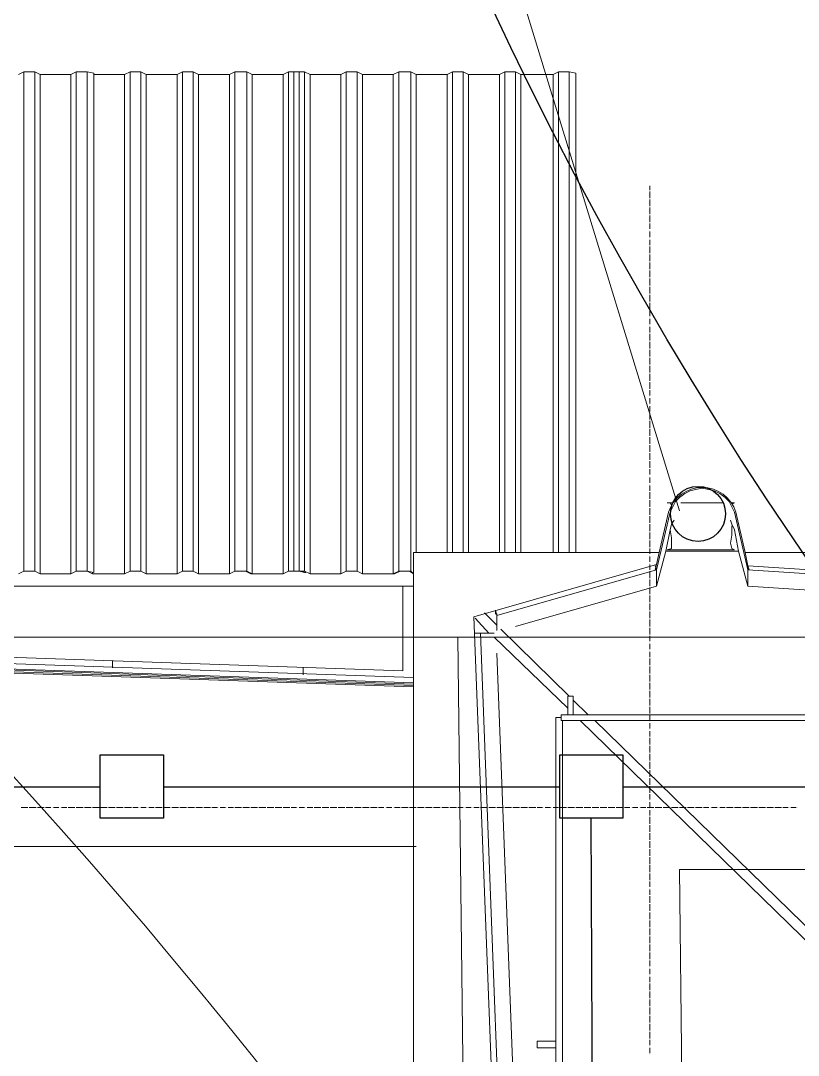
# Model space of a CAD drawing. Header units: millimetres. Extents: x -42533 to 645315, y 3457 to 82611.
# Drawn here: x 580153 to 582604, y 31539 to 34803 of the extents above; entities that cross this region are included whole.
import ezdxf

# ---------------------------------------------------------------- set-up
doc = ezdxf.new("R2010")
doc.units = ezdxf.units.MM
for name, color, linetype, true_color in [('PDF _!ЭОМ.Молниезащита', 7, 'Continuous', 0x954a95), ('PDF _Аннотация', 7, 'Continuous', 0xbababa), ('PDF _Антураж', 7, 'Continuous', 0xbababa), ('PDF _Крыша', 7, 'Continuous', 0xbababa), ('PDF _Крыша штриховка', 7, 'Continuous', 0xbababa), ('PDF _Обобщенные модели', 7, 'Continuous', 0xbababa), ('PDF _Ограждение', 7, 'Continuous', 0xbababa), ('PDF _Оси', 7, 'Continuous', 0xbababa)]:
    doc.layers.add(name, color=color, linetype=linetype, true_color=true_color)
doc.layers.add('PDF _Линии', color=7, linetype='Continuous')

msp = doc.modelspace()

# ---------------------------------------------------------------- linework, layer by layer
at = {"layer": 'PDF _!ЭОМ.Молниезащита', "color": 5, "lineweight": 30}
for points in [[(580403.6, 32385), (579404.1, 32385), (579154.2, 32385), (579154.2, 32287.6), (578955.1, 32287.6), (578955.1, 32486.7), (579154.2, 32486.7), (579154.2, 32385)], [(581852.1, 32385), (580852.6, 32385), (580602.7, 32385), (580602.7, 32287.6), (580403.6, 32287.6), (580403.6, 32486.7), (580602.7, 32486.7), (580602.7, 32385)], [(583304.8, 32385), (582301, 32385), (582051.2, 32385), (582051.2, 32287.6), (581852.1, 32287.6), (581852.1, 32486.7), (582051.2, 32486.7), (582051.2, 32385)], [(581956.3, 31130.5), (581951.6, 32287.6)]]:
    msp.add_lwpolyline(points, dxfattribs=at)
at = {"layer": 'PDF _!ЭОМ.Молниезащита', "lineweight": 13}
msp.add_circle((592805, 40061.1), 16795.3, dxfattribs=at)
at = {"layer": 'PDF _!ЭОМ.Молниезащита', "color": 116, "lineweight": 30, "true_color": 0x136734}
msp.add_circle((592805, 40061.1), 12322.7, dxfattribs=at)
at = {"layer": 'PDF _!ЭОМ.Молниезащита', "lineweight": 30}
msp.add_arc((578185.9, 37657.4), 3069.6, 220.7521, 337.2586, dxfattribs=at)
at = {"layer": 'PDF _!ЭОМ.Молниезащита', "lineweight": 13}
msp.add_arc((567008.4, 20453.1), 17757.8, 299.14304, 50.43064, dxfattribs=at)
at = {"layer": 'PDF _Аннотация', "color": 8, "lineweight": 9}
msp.add_lwpolyline([(582229.5, 33256.6), (581424.8, 35886.8), (581001.3, 35886.8)], dxfattribs=at)
at = {"layer": 'PDF _Антураж', "color": 8, "lineweight": 18}
for points in [[(582153.3, 33083), (582157.5, 33070.3), (582199.9, 33252.4), (582208.4, 33269.3), (582216.8, 33286.3), (582229.5, 33299), (582246.5, 33311.7), (582263.4, 33320.1), (582280.4, 33324.4), (582301.5, 33328.6), (582322.7, 33324.4), (582339.6, 33320.1), (582356.6, 33311.7), (582373.5, 33299), (582386.2, 33286.3), (582394.7, 33269.3), (582403.2, 33252.4), (582445.5, 33070.3), (582445.5, 33019.4), (582445.5, 33070.3), (582449.8, 33070.3), (582445.5, 33083), (582445.5, 33070.3), (589052.7, 32642.5)], [(582212.6, 33227), (582204.1, 33214.3), (582199.9, 33197.3), (582187.2, 33129.6)], [(582415.9, 33129.6), (582403.2, 33197.3), (582394.7, 33214.3), (582390.5, 33227)], [(587909.1, 32663.7), (582445.5, 33019.4), (582415.9, 33129.6), (582187.2, 33129.6), (582157.5, 33019.4), (581712.8, 32892.4)], [(581653.5, 32879.7), (581653.5, 32926.3), (582157.5, 33070.3), (582157.5, 33019.4), (582157.5, 33070.3), (582153.3, 33070.3), (582157.5, 33087.2)], [(581653.5, 32926.3), (581649.3, 32943.2), (581649.3, 32934.7), (581649.3, 32930.5), (581649.3, 32934.7), (581653.5, 32930.5), (581653.5, 32883.9)], [(581390.9, 32731.4), (575707.1, 32926.3), (575707.1, 32909.3), (575707.1, 32900.8), (575707.1, 32896.6), (581390.9, 32701.8), (575707.1, 32896.6), (575707.1, 32900.8), (581390.9, 32706)], [(581390.9, 32710.3), (575707.1, 32909.3), (581390.9, 32714.5)], [(581585.8, 32871.2), (581602.7, 32871.2)], [(581789.1, 27962.4), (581602.7, 32871.2), (581645.1, 32871.2)], [(581653.5, 32807.7), (581793.3, 29169.5)]]:
    msp.add_lwpolyline(points, dxfattribs=at)
msp.add_lwpolyline([(582166, 33125.3), (582195.6, 33252.4, -0.739299), (582407.4, 33252.4), (582437.1, 33125.3)], format="xyb", dxfattribs=at)
at = {"layer": 'PDF _Крыша', "color": 8, "lineweight": 9}
msp.add_lwpolyline([(581390.9, 33019.4), (581357, 33019.4)], dxfattribs=at)
at = {"layer": 'PDF _Крыша штриховка', "color": 8, "lineweight": 9}
for points in [[(580442.2, 32782.3), (580442.2, 32761.1)], [(581043.6, 32761.1), (581043.6, 32739.9)]]:
    msp.add_lwpolyline(points, dxfattribs=at)
at = {"layer": 'PDF _Линии', "color": 8, "lineweight": 9}
for points in [[(581492.6, 32858.5), (588938.3, 32858.5), (588938.3, 55733.6)], [(581530.7, 32858.5), (581619.6, 25417), (554538.8, 25489), (554538.8, 32858.5), (561298.4, 32858.5), (561298.4, 55496.4), (574597.4, 55496.4), (574597.4, 32858.5), (581496.8, 32858.5)], [(553827.3, 24730.9), (582318.5, 24654.6), (582229.5, 32125.8), (589577.9, 32125.8), (589577.9, 54975.5), (598506, 54975.5), (598785.5, 20686.1), (592369, 20686.1), (592432.5, 12524.6), (585626.3, 12571.2), (585592.4, 14451.7), (550752.4, 14451.7), (550752.4, 12478), (543802.2, 12478), (543764.1, 20783.5), (537415.3, 20800.5), (537356, 32655.2)], [(581399.4, 32197.8), (574597.4, 32197.8), (574597.4, 29449), (561476.3, 29449), (561476.3, 32159.7), (554538.8, 32159.7)]]:
    msp.add_lwpolyline(points, dxfattribs=at)
for points in [[(582445.5, 33083), (589023, 32659.4), (588747.7, 39931.5), (588718.1, 39940), (588718.1, 33125.3), (582437.1, 33125.3)], [(576562.6, 25755.8), (576575.3, 25713.5), (581869.5, 25489), (581581.5, 32922), (582157.5, 33087.2), (582166, 33125.3), (581390.9, 33125.3), (581390.9, 25755.8)], [(581357, 33019.4), (575685.9, 33019.4), (575698.6, 32947.4), (581357, 32752.6)]]:
    msp.add_lwpolyline(points, close=True, dxfattribs=at)
at = {"layer": 'PDF _Линии', "color": 8, "lineweight": 30}
msp.add_circle((582288.2, 33247.3), 86.8, dxfattribs=at)
at = {"layer": 'PDF _Обобщенные модели', "color": 8, "lineweight": 18}
for points in [[(580145.7, 34633.1), (580162.7, 34641.6), (580196.6, 34641.6), (580213.5, 34633.1), (580310.9, 34633.1), (580327.9, 34641.6), (580361.7, 34641.6), (580382.9, 34637.3), (580382.9, 33061.8)], [(580162.7, 34641.6), (580162.7, 33066), (580196.6, 33066), (580213.5, 33057.6), (580310.9, 33057.6), (580327.9, 33066), (580361.7, 33066), (580378.7, 33057.6), (580480.3, 33057.6), (580497.3, 33066), (580531.2, 33066), (580548.1, 33057.6), (580645.5, 33057.6), (580662.5, 33066), (580696.3, 33066), (580713.3, 33057.6), (580810.7, 33057.6), (580827.6, 33066), (580865.7, 33066), (580882.7, 33057.6), (580980.1, 33057.6), (580997, 33066), (581030.9, 33066), (581052.1, 33061.8), (581047.9, 33061.8), (581030.9, 33066), (580997, 33066), (580980.1, 33057.6), (580878.5, 33057.6), (580861.5, 33066), (580827.6, 33066), (580810.7, 33057.6), (580713.3, 33057.6), (580696.3, 33066), (580662.5, 33066), (580645.5, 33057.6), (580548.1, 33057.6), (580531.2, 33066), (580497.3, 33066), (580480.3, 33057.6), (580378.7, 33057.6), (580361.7, 33066), (580327.9, 33066), (580310.9, 33057.6), (580213.5, 33057.6), (580196.6, 33066), (580162.7, 33066), (580162.7, 34641.6), (580196.6, 34641.6), (580213.5, 34633.1), (580310.9, 34633.1), (580327.9, 34641.6), (580361.7, 34641.6), (580361.7, 33066), (580361.7, 34641.6)], [(580382.9, 34633.1), (580480.3, 34633.1), (580497.3, 34641.6), (580531.2, 34641.6), (580548.1, 34633.1), (580645.5, 34633.1), (580662.5, 34641.6), (580696.3, 34641.6), (580713.3, 34633.1), (580810.7, 34633.1), (580827.6, 34641.6), (580865.7, 34641.6), (580882.7, 34633.1), (580980.1, 34633.1), (580997, 34641.6), (581030.9, 34641.6), (581030.9, 33066)], [(580480.3, 33057.6), (580480.3, 34633.1)], [(580497.3, 33066), (580497.3, 34641.6)], [(580531.2, 33066), (580531.2, 34641.6)], [(580548.1, 33057.6), (580548.1, 34633.1)], [(580645.5, 33057.6), (580645.5, 34633.1)], [(580662.5, 33066), (580662.5, 34641.6)], [(580696.3, 33066), (580696.3, 34641.6)], [(580713.3, 33057.6), (580713.3, 34633.1)], [(580810.7, 33057.6), (580810.7, 34633.1)], [(580827.6, 33066), (580827.6, 34641.6)], [(580865.7, 33066), (580865.7, 34641.6)], [(580882.7, 33057.6), (580882.7, 34633.1)], [(580980.1, 33057.6), (580980.1, 34633.1)], [(580997, 34641.6), (580997, 33066)], [(581014, 33066), (581047.9, 33066), (581064.8, 33057.6), (581162.2, 33057.6), (581179.2, 33066), (581213, 33066), (581230, 33057.6), (581327.4, 33057.6), (581344.3, 33066), (581382.5, 33066), (581390.9, 33057.6), (581378.2, 33066), (581348.6, 33066), (581331.6, 33057.6), (581230, 33057.6), (581213, 33066), (581179.2, 33066), (581162.2, 33057.6), (581064.8, 33057.6), (581047.9, 33066), (581014, 33066), (581014, 34641.6), (581047.9, 34641.6), (581064.8, 34633.1), (581162.2, 34633.1), (581179.2, 34641.6), (581213, 34641.6), (581230, 34633.1), (581327.4, 34633.1), (581344.3, 34641.6), (581382.5, 34641.6), (581399.4, 34633.1), (581496.8, 34633.1), (581513.8, 34641.6), (581547.6, 34641.6), (581564.6, 34633.1), (581662, 34633.1), (581678.9, 34641.6), (581712.8, 34641.6), (581729.8, 34633.1), (581831.4, 34633.1), (581848.3, 34641.6), (581882.2, 34641.6), (581903.4, 34637.3), (581903.4, 33125.3)], [(581047.9, 33066), (581047.9, 34641.6)], [(581064.8, 33057.6), (581064.8, 34633.1)], [(581162.2, 33057.6), (581162.2, 34633.1)], [(581179.2, 33066), (581179.2, 34641.6)], [(581213, 33066), (581213, 34641.6)], [(581230, 33057.6), (581230, 34633.1)], [(581327.4, 33057.6), (581327.4, 34633.1)], [(581344.3, 33066), (581344.3, 34641.6)], [(581382.5, 33066), (581382.5, 34641.6)], [(581399.4, 33125.3), (581399.4, 34633.1)], [(581496.8, 33125.3), (581496.8, 34633.1)], [(581513.8, 33125.3), (581513.8, 34641.6)], [(581547.6, 33125.3), (581547.6, 34641.6)], [(581564.6, 33125.3), (581564.6, 34633.1)], [(581662, 33125.3), (581662, 34633.1)], [(581678.9, 33125.3), (581678.9, 34641.6)], [(581712.8, 33125.3), (581712.8, 34641.6)], [(581729.8, 33125.3), (581729.8, 34633.1)], [(581831.4, 33125.3), (581831.4, 34633.1)], [(581848.3, 34641.6), (581848.3, 33125.3)], [(581882.2, 34641.6), (581882.2, 33125.3)], [(582204.1, 33273.6), (582199.9, 33282), (582191.4, 33282), (582208.4, 33282)], [(582233.8, 33282), (582297.3, 33282), (582365.1, 33282)], [(582394.7, 33282), (582403.2, 33282), (582394.7, 33277.8)], [(582394.7, 33210), (582394.7, 33180.4), (582390.5, 33155), (582394.7, 33138), (582403.2, 33133.8), (582297.3, 33133.8), (582191.4, 33133.8), (582204.1, 33138), (582204.1, 33150.7), (582204.1, 33171.9), (582199.9, 33197.3)], [(580145.7, 33057.6), (580162.7, 33066), (580196.6, 33066), (580213.5, 33057.6), (580310.9, 33057.6), (580327.9, 33066), (580361.7, 33066), (580382.9, 33061.8), (580361.7, 33066), (580327.9, 33066), (580310.9, 33057.6), (580213.5, 33057.6), (580196.6, 33066), (580162.7, 33066), (580145.7, 33057.6)], [(580378.7, 33057.6), (580378.7, 33061.8)], [(581052.1, 33061.8), (581052.1, 33061.8)]]:
    msp.add_lwpolyline(points, dxfattribs=at)
for points in [[(580196.6, 34641.6), (580196.6, 33066)], [(580213.5, 34633.1), (580213.5, 33057.6)], [(580310.9, 34633.1), (580310.9, 33057.6)], [(580327.9, 33066), (580327.9, 34641.6)]]:
    msp.add_lwpolyline(points, close=True, dxfattribs=at)
at = {"layer": 'PDF _Ограждение', "color": 8, "lineweight": 9}
for points in [[(581615.4, 32934.7), (581653.5, 32896.6)], [(581628.1, 32871.2), (581585.8, 32917.8)], [(581666.2, 32883.9), (581882.2, 32672.1)], [(581878, 32634), (581645.1, 32858.5)], [(581894.9, 32659.4), (581941.5, 32612.8)], [(589035.7, 32612.8), (589035.7, 32595.9), (581856.8, 32595.9), (581856.8, 32612.8), (589035.7, 32612.8), (589188.2, 32612.8), (589188.2, 32595.9), (589035.7, 32595.9)], [(589438.1, 25429.7), (589378.8, 25366.2), (589366.1, 25353.5), (589357.6, 25340.8), (581916.1, 32595.9)], [(581962.7, 32595.9), (589378.8, 25366.2)]]:
    msp.add_lwpolyline(points, dxfattribs=at)
for points in [[(581878, 32672.1), (581878, 32634), (581878, 32612.8), (581894.9, 32612.8), (581894.9, 32634), (581894.9, 32672.1)], [(589188.2, 32612.8), (589188.2, 32595.9), (589035.7, 32595.9), (581856.8, 32595.9), (581856.8, 32612.8), (589035.7, 32612.8)], [(581839.9, 32604.4), (581839.9, 26192.1), (581839.9, 32604.4), (581856.8, 32604.4)], [(581861.1, 32595.9), (581861.1, 25671.1)], [(581780.6, 31562.5), (581822.9, 31562.5), (581839.9, 31562.5), (581839.9, 31583.7), (581822.9, 31583.7), (581780.6, 31583.7)]]:
    msp.add_lwpolyline(points, close=True, dxfattribs=at)
at = {"layer": 'PDF _Оси', "color": 8, "lineweight": 9}
for points in [[(582136.4, 34268.9), (582136.4, 34281.6)], [(582136.4, 34243.5), (582136.4, 34264.6)], [(582136.4, 34218), (582136.4, 34239.2)], [(582136.4, 34192.6), (582136.4, 34213.8)], [(582136.4, 34167.2), (582136.4, 34188.4)], [(582136.4, 34146), (582136.4, 34163)], [(582136.4, 34141.8), (582136.4, 34141.8)], [(582136.4, 34120.6), (582136.4, 34137.6)], [(582136.4, 34116.4), (582136.4, 34116.4)], [(582136.4, 34095.2), (582136.4, 34112.2)], [(582136.4, 34069.8), (582136.4, 34091)], [(582136.4, 34044.4), (582136.4, 34065.6)], [(582136.4, 34019), (582136.4, 34040.2)], [(582136.4, 33993.6), (582136.4, 34014.7)], [(582136.4, 33968.2), (582136.4, 33989.3)], [(582136.4, 33942.7), (582136.4, 33963.9)], [(582136.4, 33917.3), (582136.4, 33938.5)], [(582136.4, 33891.9), (582136.4, 33913.1)], [(582136.4, 33870.7), (582136.4, 33887.7)], [(582136.4, 33866.5), (582136.4, 33866.5)], [(582136.4, 33845.3), (582136.4, 33862.3)], [(582136.4, 33841.1), (582136.4, 33841.1)], [(582136.4, 33819.9), (582136.4, 33836.9)], [(582136.4, 33794.5), (582136.4, 33815.7)], [(582136.4, 33769.1), (582136.4, 33790.3)], [(582136.4, 33743.7), (582136.4, 33764.9)], [(582136.4, 33718.3), (582136.4, 33739.4)], [(582136.4, 33692.9), (582136.4, 33714)], [(582136.4, 33667.4), (582136.4, 33688.6)], [(582136.4, 33642), (582136.4, 33663.2)], [(582136.4, 33620.9), (582136.4, 33637.8)], [(582136.4, 33616.6), (582136.4, 33616.6)], [(582136.4, 33595.4), (582136.4, 33612.4)], [(582136.4, 33591.2), (582136.4, 33591.2)], [(582136.4, 33570), (582136.4, 33587)], [(582136.4, 33544.6), (582136.4, 33565.8)], [(582136.4, 33519.2), (582136.4, 33540.4)], [(582136.4, 33493.8), (582136.4, 33515)], [(582136.4, 33468.4), (582136.4, 33489.6)], [(582136.4, 33443), (582136.4, 33464.2)], [(582136.4, 33417.6), (582136.4, 33438.7)], [(582136.4, 33392.1), (582136.4, 33413.3)], [(582136.4, 33371), (582136.4, 33387.9)], [(582136.4, 33366.7), (582136.4, 33366.7)], [(582136.4, 33345.6), (582136.4, 33362.5)], [(582136.4, 33341.3), (582136.4, 33341.3)], [(582136.4, 33320.1), (582136.4, 33337.1)], [(582136.4, 33294.7), (582136.4, 33315.9)], [(582136.4, 33269.3), (582136.4, 33290.5)], [(582136.4, 33243.9), (582136.4, 33265.1)], [(582136.4, 33218.5), (582136.4, 33239.7)], [(582136.4, 33193.1), (582136.4, 33214.3)], [(582136.4, 33167.7), (582136.4, 33188.9)], [(582136.4, 33142.3), (582136.4, 33163.4)], [(582136.4, 33121.1), (582136.4, 33138)], [(582136.4, 33116.9), (582136.4, 33116.9)], [(582136.4, 33095.7), (582136.4, 33112.6)], [(582136.4, 33091.4), (582136.4, 33091.4)], [(582136.4, 33070.3), (582136.4, 33087.2)], [(582136.4, 33044.9), (582136.4, 33066)], [(582136.4, 33019.4), (582136.4, 33040.6)], [(582136.4, 32994), (582136.4, 33015.2)], [(582136.4, 32968.6), (582136.4, 32989.8)], [(582136.4, 32943.2), (582136.4, 32964.4)], [(582136.4, 32917.8), (582136.4, 32939)], [(582136.4, 32892.4), (582136.4, 32913.6)], [(582136.4, 32867), (582136.4, 32888.1)], [(582136.4, 32845.8), (582136.4, 32862.7)], [(582136.4, 32841.6), (582136.4, 32841.6)], [(582136.4, 32820.4), (582136.4, 32837.3)], [(582136.4, 32816.1), (582136.4, 32816.1)], [(582136.4, 32795), (582136.4, 32811.9)], [(582136.4, 32769.6), (582136.4, 32790.7)], [(582136.4, 32744.1), (582136.4, 32765.3)], [(582136.4, 32718.7), (582136.4, 32739.9)], [(582136.4, 32693.3), (582136.4, 32714.5)], [(582136.4, 32667.9), (582136.4, 32689.1)], [(582136.4, 32642.5), (582136.4, 32663.7)], [(582136.4, 32617.1), (582136.4, 32638.3)], [(582136.4, 32595.9), (582136.4, 32612.8)], [(582136.4, 32591.7), (582136.4, 32591.7)], [(582136.4, 32570.5), (582136.4, 32587.4)], [(582136.4, 32566.3), (582136.4, 32566.3)], [(582136.4, 32545.1), (582136.4, 32562)], [(582136.4, 32519.7), (582136.4, 32540.8)], [(582136.4, 32494.3), (582136.4, 32515.4)], [(582136.4, 32468.8), (582136.4, 32490)], [(582136.4, 32443.4), (582136.4, 32464.6)], [(582136.4, 32418), (582136.4, 32439.2)], [(582136.4, 32392.6), (582136.4, 32413.8)], [(582136.4, 32367.2), (582136.4, 32388.4)], [(582136.4, 32346), (582136.4, 32363)], [(580154.2, 32320.6), (580175.4, 32320.6)], [(580179.6, 32320.6), (580200.8, 32320.6)], [(580205, 32320.6), (580226.2, 32320.6)], [(580230.4, 32320.6), (580247.4, 32320.6)], [(580251.6, 32320.6), (580251.6, 32320.6)], [(580255.9, 32320.6), (580272.8, 32320.6)], [(580277, 32320.6), (580277, 32320.6)], [(580281.3, 32320.6), (580298.2, 32320.6)], [(580302.4, 32320.6), (580323.6, 32320.6)], [(580327.9, 32320.6), (580349, 32320.6)], [(580353.3, 32320.6), (580374.4, 32320.6)], [(580378.7, 32320.6), (580399.9, 32320.6)], [(580404.1, 32320.6), (580425.3, 32320.6)], [(580429.5, 32320.6), (580450.7, 32320.6)], [(580454.9, 32320.6), (580476.1, 32320.6)], [(580480.3, 32320.6), (580501.5, 32320.6)], [(580505.7, 32320.6), (580522.7, 32320.6)], [(580526.9, 32320.6), (580526.9, 32320.6)], [(580531.2, 32320.6), (580548.1, 32320.6)], [(580552.3, 32320.6), (580552.3, 32320.6)], [(580556.6, 32320.6), (580573.5, 32320.6)], [(580577.7, 32320.6), (580598.9, 32320.6)], [(580603.2, 32320.6), (580624.3, 32320.6)], [(580628.6, 32320.6), (580649.7, 32320.6)], [(580654, 32320.6), (580675.2, 32320.6)], [(580679.4, 32320.6), (580700.6, 32320.6)], [(580704.8, 32320.6), (580726, 32320.6)], [(580730.2, 32320.6), (580751.4, 32320.6)], [(580755.6, 32320.6), (580772.6, 32320.6)], [(580776.8, 32320.6), (580776.8, 32320.6)], [(580781, 32320.6), (580798, 32320.6)], [(580802.2, 32320.6), (580802.2, 32320.6)], [(580806.5, 32320.6), (580823.4, 32320.6)], [(580827.6, 32320.6), (580848.8, 32320.6)], [(580853, 32320.6), (580874.2, 32320.6)], [(580878.5, 32320.6), (580899.6, 32320.6)], [(580903.9, 32320.6), (580925, 32320.6)], [(580929.3, 32320.6), (580950.5, 32320.6)], [(580954.7, 32320.6), (580975.9, 32320.6)], [(580980.1, 32320.6), (581001.3, 32320.6)], [(581005.5, 32320.6), (581022.5, 32320.6)], [(581026.7, 32320.6), (581026.7, 32320.6)], [(581030.9, 32320.6), (581047.9, 32320.6)], [(581052.1, 32320.6), (581052.1, 32320.6)], [(581056.3, 32320.6), (581073.3, 32320.6)], [(581077.5, 32320.6), (581098.7, 32320.6)], [(581102.9, 32320.6), (581124.1, 32320.6)], [(581128.3, 32320.6), (581149.5, 32320.6)], [(581153.8, 32320.6), (581174.9, 32320.6)], [(581179.2, 32320.6), (581200.3, 32320.6)], [(581204.6, 32320.6), (581225.8, 32320.6)], [(581230, 32320.6), (581251.2, 32320.6)], [(581255.4, 32320.6), (581276.6, 32320.6)], [(581280.8, 32320.6), (581297.8, 32320.6)], [(581302, 32320.6), (581302, 32320.6)], [(581306.2, 32320.6), (581323.2, 32320.6)], [(581327.4, 32320.6), (581327.4, 32320.6)], [(581331.6, 32320.6), (581348.6, 32320.6)], [(581352.8, 32320.6), (581374, 32320.6)], [(581378.2, 32320.6), (581399.4, 32320.6)], [(581403.6, 32320.6), (581424.8, 32320.6)], [(581429, 32320.6), (581450.2, 32320.6)], [(581454.5, 32320.6), (581475.6, 32320.6)], [(581479.9, 32320.6), (581501, 32320.6)], [(581505.3, 32320.6), (581526.5, 32320.6)], [(581530.7, 32320.6), (581547.6, 32320.6)], [(581551.9, 32320.6), (581551.9, 32320.6)], [(581556.1, 32320.6), (581573.1, 32320.6)], [(581577.3, 32320.6), (581577.3, 32320.6)], [(581581.5, 32320.6), (581598.5, 32320.6)], [(581602.7, 32320.6), (581623.9, 32320.6)], [(581628.1, 32320.6), (581649.3, 32320.6)], [(581653.5, 32320.6), (581674.7, 32320.6)], [(581678.9, 32320.6), (581700.1, 32320.6)], [(581704.3, 32320.6), (581725.5, 32320.6)], [(581729.8, 32320.6), (581750.9, 32320.6)], [(581755.2, 32320.6), (581776.3, 32320.6)], [(581780.6, 32320.6), (581797.5, 32320.6)], [(581801.8, 32320.6), (581801.8, 32320.6)], [(581806, 32320.6), (581822.9, 32320.6)], [(581827.2, 32320.6), (581827.2, 32320.6)], [(581831.4, 32320.6), (581848.3, 32320.6)], [(581852.6, 32320.6), (581873.8, 32320.6)], [(581878, 32320.6), (581899.2, 32320.6)], [(581903.4, 32320.6), (581924.6, 32320.6)], [(581928.8, 32320.6), (581950, 32320.6)], [(581954.2, 32320.6), (581975.4, 32320.6)], [(581979.6, 32320.6), (582000.8, 32320.6)], [(582005.1, 32320.6), (582026.2, 32320.6)], [(582030.5, 32320.6), (582051.6, 32320.6)], [(582055.9, 32320.6), (582072.8, 32320.6)], [(582077.1, 32320.6), (582077.1, 32320.6)], [(582081.3, 32320.6), (582098.2, 32320.6)], [(582102.5, 32320.6), (582102.5, 32320.6)], [(582106.7, 32320.6), (582123.6, 32320.6)], [(582127.9, 32320.6), (582149.1, 32320.6)], [(582136.4, 32341.8), (582136.4, 32341.8)], [(582136.4, 32320.6), (582136.4, 32337.5)], [(582136.4, 32316.4), (582136.4, 32316.4)], [(582153.3, 32320.6), (582174.5, 32320.6)], [(582178.7, 32320.6), (582199.9, 32320.6)], [(582204.1, 32320.6), (582225.3, 32320.6)], [(582229.5, 32320.6), (582250.7, 32320.6)], [(582254.9, 32320.6), (582276.1, 32320.6)], [(582280.4, 32320.6), (582301.5, 32320.6)], [(582305.8, 32320.6), (582322.7, 32320.6)], [(582326.9, 32320.6), (582326.9, 32320.6)], [(582331.2, 32320.6), (582348.1, 32320.6)], [(582352.4, 32320.6), (582352.4, 32320.6)], [(582356.6, 32320.6), (582373.5, 32320.6)], [(582377.8, 32320.6), (582398.9, 32320.6)], [(582403.2, 32320.6), (582424.4, 32320.6)], [(582428.6, 32320.6), (582449.8, 32320.6)], [(582454, 32320.6), (582475.2, 32320.6)], [(582479.4, 32320.6), (582500.6, 32320.6)], [(582504.8, 32320.6), (582526, 32320.6)], [(582530.2, 32320.6), (582551.4, 32320.6)], [(582555.7, 32320.6), (582572.6, 32320.6)], [(582576.8, 32320.6), (582576.8, 32320.6)], [(582581.1, 32320.6), (582598, 32320.6)], [(582602.2, 32320.6), (582602.2, 32320.6)], [(582136.4, 32295.2), (582136.4, 32312.1)], [(582136.4, 32269.8), (582136.4, 32291)], [(582136.4, 32244.4), (582136.4, 32265.5)], [(582136.4, 32219), (582136.4, 32240.1)], [(582136.4, 32193.5), (582136.4, 32214.7)], [(582136.4, 32168.1), (582136.4, 32189.3)], [(582136.4, 32142.7), (582136.4, 32163.9)], [(582136.4, 32117.3), (582136.4, 32138.5)], [(582136.4, 32091.9), (582136.4, 32113.1)], [(582136.4, 32070.7), (582136.4, 32087.7)], [(582136.4, 32066.5), (582136.4, 32066.5)], [(582136.4, 32045.3), (582136.4, 32062.3)], [(582136.4, 32019.9), (582136.4, 32041.1)], [(582136.4, 31994.5), (582136.4, 32015.7)], [(582136.4, 31969.1), (582136.4, 31990.2)], [(582136.4, 31943.7), (582136.4, 31964.8)], [(582136.4, 31918.2), (582136.4, 31939.4)], [(582136.4, 31892.8), (582136.4, 31914)], [(582136.4, 31867.4), (582136.4, 31888.6)], [(582136.4, 31842), (582136.4, 31863.2)], [(582136.4, 31820.8), (582136.4, 31837.8)], [(582136.4, 31816.6), (582136.4, 31816.6)], [(582136.4, 31795.4), (582136.4, 31812.4)], [(582136.4, 31791.2), (582136.4, 31791.2)], [(582136.4, 31770), (582136.4, 31787)], [(582136.4, 31744.6), (582136.4, 31765.8)], [(582136.4, 31719.2), (582136.4, 31740.4)], [(582136.4, 31693.8), (582136.4, 31715)], [(582136.4, 31668.4), (582136.4, 31689.5)], [(582136.4, 31643), (582136.4, 31664.1)], [(582136.4, 31617.5), (582136.4, 31638.7)], [(582136.4, 31592.1), (582136.4, 31613.3)], [(582136.4, 31571), (582136.4, 31587.9)], [(582136.4, 31566.7), (582136.4, 31566.7)], [(582136.4, 31545.5), (582136.4, 31562.5)], [(582136.4, 31541.3), (582136.4, 31541.3)]]:
    msp.add_lwpolyline(points, dxfattribs=at)

doc.saveas('drawing.dxf')
